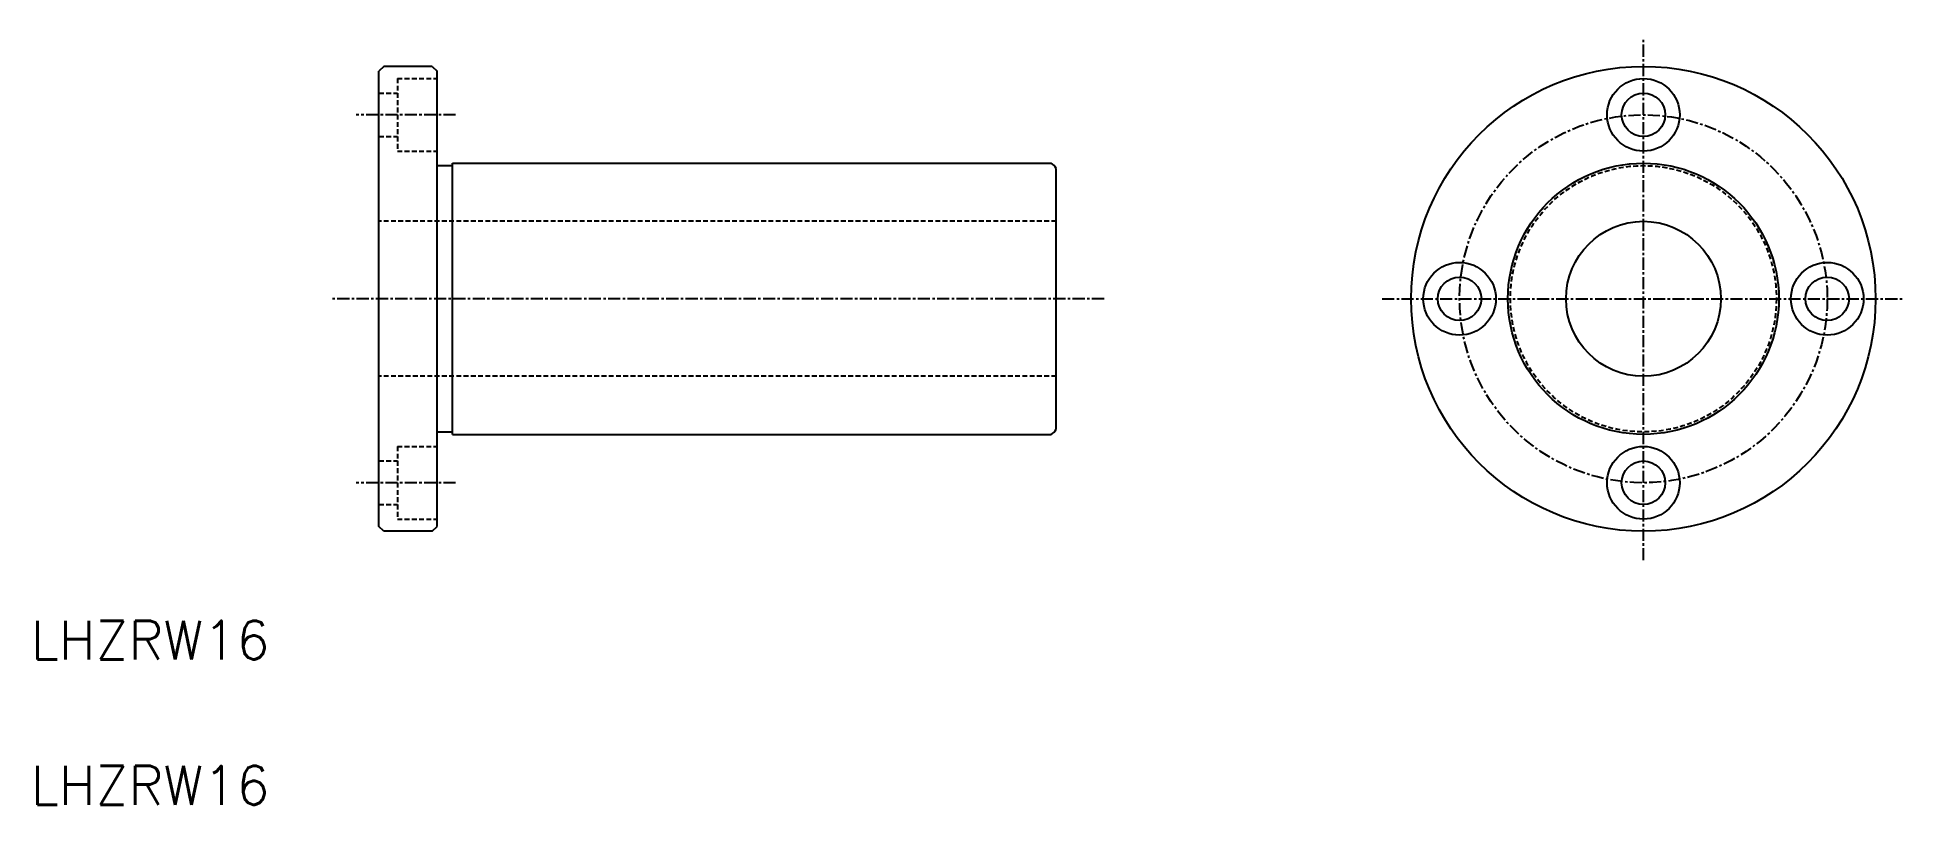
# Model space of a CAD drawing. Extents: x 280 to 473, y 136 to 215.
import ezdxf

# ---------------------------------------------------------------- set-up
doc = ezdxf.new("R2010")
doc.units = 0
doc.linetypes.add('CENTER', pattern=[2, 1.25, -0.25, 0.25, -0.25])
doc.linetypes.add('DASHED', pattern=[0.75, 0.5, -0.25])
doc.layers.get('0').update_dxf_attribs({"linetype": 'CONTINUOUS'})
doc.layers.add('CENTER', color=1, linetype='CENTER')
doc.styles.get("Standard").update_dxf_attribs({"font": 'txt.shx', "bigfont": 'bigfont.shx'})

msp = doc.modelspace()

# ---------------------------------------------------------------- linework, layer by layer
at = {"color": 7, "linetype": 'CONTINUOUS'}
for p, q in [((315.44, 212.47), (314.94, 211.97)), ((320.44, 212.47), (315.44, 212.47)), ((320.44, 212.47), (320.94, 211.97)), ((314.94, 164.97), (314.94, 211.97)), ((320.94, 164.97), (320.94, 211.97)), ((320.94, 202.22), (322.54, 202.22)), ((322.54, 202.47), (384.4, 202.47)), ((322.54, 174.47), (322.54, 202.47)), ((384.94, 175.01), (384.94, 201.92)), ((320.94, 174.72), (322.54, 174.72)), ((322.54, 174.47), (384.4, 174.47)), ((336.57, 174.47), (336.57, 174.47)), ((352.19, 174.47), (352.2, 174.47)), ((315.44, 164.47), (314.94, 164.97)), ((320.44, 164.47), (315.44, 164.47)), ((320.44, 164.47), (320.94, 164.97))]:
    msp.add_line(p, q, dxfattribs=at)
at = {"color": 3, "linetype": 'DASHED'}
for p, q in [((316.84, 211.22), (316.84, 203.72)), ((316.84, 211.22), (320.94, 211.22)), ((314.94, 209.72), (316.84, 209.72)), ((314.94, 205.22), (316.84, 205.22)), ((316.84, 203.72), (320.94, 203.72)), ((384.94, 196.47), (314.94, 196.47)), ((384.94, 180.47), (314.94, 180.47)), ((316.84, 173.22), (316.84, 165.72)), ((316.84, 173.22), (320.94, 173.22)), ((314.94, 171.72), (316.84, 171.72)), ((314.94, 167.22), (316.84, 167.22)), ((316.84, 165.72), (320.94, 165.72))]:
    msp.add_line(p, q, dxfattribs=at)
at = {"color": 7, "linetype": 'CONTINUOUS'}
for centre, radius in [((445.62, 188.47), 24), ((445.62, 207.47), 3.75), ((445.62, 207.47), 2.25), ((445.62, 188.47), 14), ((445.62, 188.47), 8), ((426.62, 188.47), 3.75), ((464.62, 188.47), 3.75), ((426.62, 188.47), 2.25), ((464.62, 188.47), 2.25), ((445.62, 169.47), 3.75), ((445.62, 169.47), 2.25)]:
    msp.add_circle(centre, radius, dxfattribs=at)
at = {"color": 3, "linetype": 'DASHED'}
msp.add_circle((445.62, 188.47), 13.75, dxfattribs=at)
at = {"color": 7, "linetype": 'CONTINUOUS'}
for centre, start, end in [((383.79, 201.32), 27.7958, 62.2042), ((383.79, 175.62), 297.7958, 332.2042)]:
    msp.add_arc(centre, 1.3, start, end, dxfattribs=at)
at = {"layer": 'CENTER', "color": 1, "linetype": 'CENTER'}
for p, q in [((445.62, 161.47), (445.62, 215.47)), ((322.86, 207.47), (312.6, 207.47)), ((389.88, 188.47), (310.04, 188.47)), ((418.62, 188.47), (472.62, 188.47)), ((322.86, 169.47), (312.6, 169.47))]:
    msp.add_line(p, q, dxfattribs=at)
msp.add_circle((445.62, 188.47), 19, dxfattribs=at)

# ---------------------------------------------------------------- texts
at = {"color": 7, "linetype": 'CONTINUOUS'}
for p in [(278.95, 151.23), (278.95, 136.23)]:
    msp.add_text('LHZRW16', height=4, dxfattribs=at).set_placement(p)

doc.saveas('drawing.dxf')
